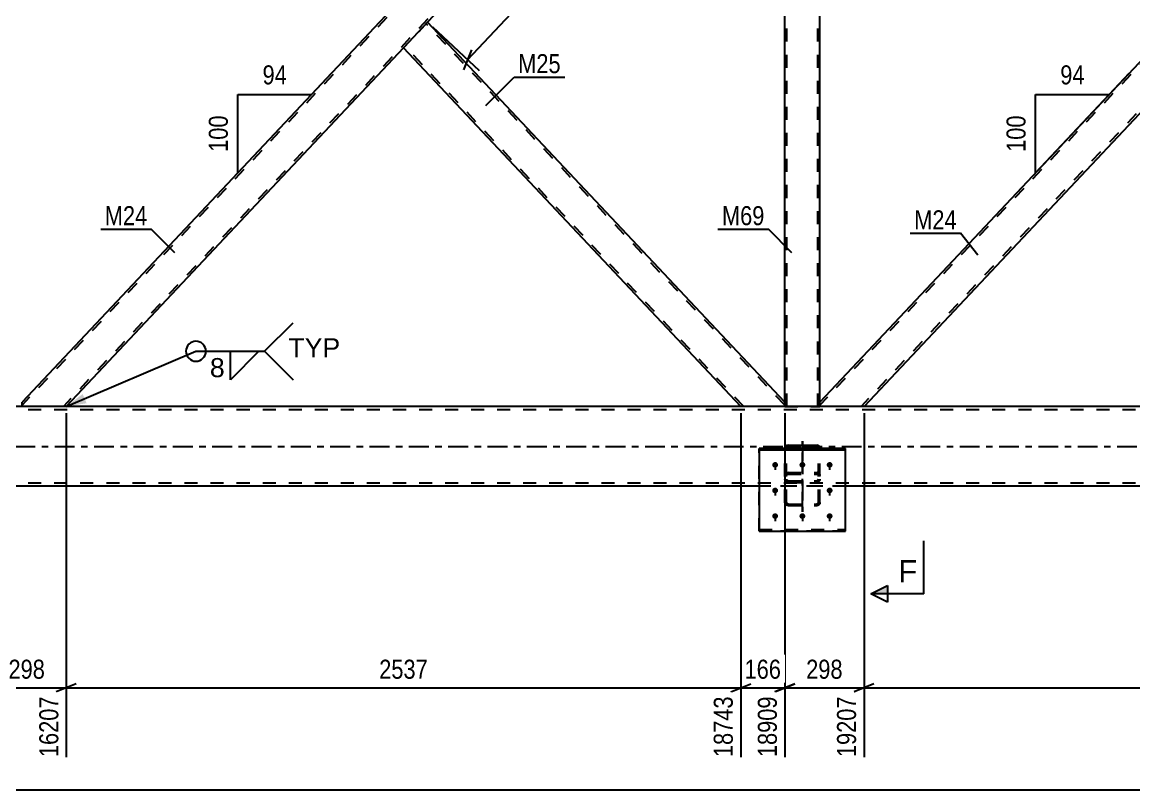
# Model space of a CAD drawing. Header units: millimetres. Extents: x -156 to 1033, y -616 to 225.
# Drawn here: x 543.5 to 710.8, y -179.3 to -63.8 of the extents above; entities that cross this region are included whole.
import ezdxf

# ---------------------------------------------------------------- set-up
doc = ezdxf.new("R2010")
doc.units = ezdxf.units.MM
doc.linetypes.add('DXK_LINE_DOT2', pattern=[3.9198, 1.9599, -1.9599])
doc.linetypes.add('DXK_LINE_DOT3', pattern=[5.9187, 2.979, -0.9799, 0.9799, -0.9799])
doc.styles.add('Arial', font='ARIAL.TTF', dxfattribs={"height": 0.2})
doc.styles.add('Arial Narrow', font='ARIALN.TTF', dxfattribs={"height": 0.2})

# ---------------------------------------------------------------- blocks, each defined once
blk = doc.blocks.new('Part-404205526-1772 - 1399')
at = {"color": 7, "linetype": 'DXK_LINE_DOT2'}
for p, q in [((654.4, -140.34), (654.4, -127.91)), ((667.4, -127.91), (654.4, -127.91)), ((654.4, -128.13), (667.4, -128.13)), ((667.4, -140.34), (667.4, -127.91)), ((654.4, -140.12), (667.4, -140.12)), ((667.4, -140.34), (654.4, -140.34))]:
    blk.add_line(p, q, dxfattribs=at)
blk = doc.blocks.new('Bolt-404205526-1405 - 1399')
at = {"color": 1, "linetype": 'DXK_LINE_DOT2'}
for p, q in [((656.8, -129.99), (656.8, -131.12)), ((660.9, -129.99), (660.9, -131.12)), ((665, -129.99), (665, -131.12)), ((656.8, -133.84), (656.8, -134.97)), ((665, -133.84), (665, -134.97)), ((656.8, -137.69), (656.8, -138.83)), ((660.9, -137.69), (660.9, -138.83)), ((665, -137.69), (665, -138.83))]:
    blk.add_line(p, q, dxfattribs=at)
blk = doc.blocks.new('Bolt-404205526-1410 - 1399')
at = {"linetype": 'Continuous'}
for points in [[(656.8, -129.97), (656.89, -129.98), (656.98, -130), (657.06, -130.05), (657.13, -130.11), (657.18, -130.18), (657.22, -130.25), (657.24, -130.34), (657.24, -130.43), (657.22, -130.51), (657.18, -130.59), (657.13, -130.66), (657.06, -130.72), (656.98, -130.76), (656.89, -130.79), (656.8, -130.8), (656.71, -130.79), (656.62, -130.76), (656.54, -130.72), (656.47, -130.66), (656.42, -130.59), (656.38, -130.51), (656.36, -130.43), (656.36, -130.34), (656.38, -130.25), (656.42, -130.18), (656.47, -130.11), (656.54, -130.05), (656.62, -130), (656.71, -129.98)], [(660.9, -129.97), (660.99, -129.98), (661.08, -130), (661.16, -130.05), (661.23, -130.11), (661.28, -130.18), (661.32, -130.25), (661.34, -130.34), (661.34, -130.43), (661.32, -130.51), (661.28, -130.59), (661.23, -130.66), (661.16, -130.72), (661.08, -130.76), (660.99, -130.79), (660.9, -130.8), (660.81, -130.79), (660.72, -130.76), (660.64, -130.72), (660.57, -130.66), (660.52, -130.59), (660.48, -130.51), (660.46, -130.43), (660.46, -130.34), (660.48, -130.25), (660.52, -130.18), (660.57, -130.11), (660.64, -130.05), (660.72, -130), (660.81, -129.98)], [(665, -129.97), (665.09, -129.98), (665.18, -130), (665.26, -130.05), (665.33, -130.11), (665.38, -130.18), (665.42, -130.25), (665.44, -130.34), (665.44, -130.43), (665.42, -130.51), (665.38, -130.59), (665.33, -130.66), (665.26, -130.72), (665.18, -130.76), (665.09, -130.79), (665, -130.8), (664.91, -130.79), (664.82, -130.76), (664.74, -130.72), (664.67, -130.66), (664.62, -130.59), (664.58, -130.51), (664.56, -130.43), (664.56, -130.34), (664.58, -130.25), (664.62, -130.18), (664.67, -130.11), (664.74, -130.05), (664.82, -130), (664.91, -129.98)], [(656.8, -133.82), (656.89, -133.83), (656.98, -133.86), (657.06, -133.9), (657.13, -133.96), (657.18, -134.03), (657.22, -134.11), (657.24, -134.19), (657.24, -134.28), (657.22, -134.36), (657.18, -134.44), (657.13, -134.51), (657.06, -134.57), (656.98, -134.61), (656.89, -134.64), (656.8, -134.65), (656.71, -134.64), (656.62, -134.61), (656.54, -134.57), (656.47, -134.51), (656.42, -134.44), (656.38, -134.36), (656.36, -134.28), (656.36, -134.19), (656.38, -134.11), (656.42, -134.03), (656.47, -133.96), (656.54, -133.9), (656.62, -133.86), (656.71, -133.83)], [(665, -133.82), (665.09, -133.83), (665.18, -133.86), (665.26, -133.9), (665.33, -133.96), (665.38, -134.03), (665.42, -134.11), (665.44, -134.19), (665.44, -134.28), (665.42, -134.36), (665.38, -134.44), (665.33, -134.51), (665.26, -134.57), (665.18, -134.61), (665.09, -134.64), (665, -134.65), (664.91, -134.64), (664.82, -134.61), (664.74, -134.57), (664.67, -134.51), (664.62, -134.44), (664.58, -134.36), (664.56, -134.28), (664.56, -134.19), (664.58, -134.11), (664.62, -134.03), (664.67, -133.96), (664.74, -133.9), (664.82, -133.86), (664.91, -133.83)], [(656.8, -137.67), (656.89, -137.68), (656.98, -137.71), (657.06, -137.75), (657.13, -137.81), (657.18, -137.88), (657.22, -137.96), (657.24, -138.04), (657.24, -138.13), (657.22, -138.22), (657.18, -138.29), (657.13, -138.36), (657.06, -138.42), (656.98, -138.47), (656.89, -138.49), (656.8, -138.5), (656.71, -138.49), (656.62, -138.47), (656.54, -138.42), (656.47, -138.36), (656.42, -138.29), (656.38, -138.22), (656.36, -138.13), (656.36, -138.04), (656.38, -137.96), (656.42, -137.88), (656.47, -137.81), (656.54, -137.75), (656.62, -137.71), (656.71, -137.68)], [(660.9, -137.67), (660.99, -137.68), (661.08, -137.71), (661.16, -137.75), (661.23, -137.81), (661.28, -137.88), (661.32, -137.96), (661.34, -138.04), (661.34, -138.13), (661.32, -138.22), (661.28, -138.29), (661.23, -138.36), (661.16, -138.42), (661.08, -138.47), (660.99, -138.49), (660.9, -138.5), (660.81, -138.49), (660.72, -138.47), (660.64, -138.42), (660.57, -138.36), (660.52, -138.29), (660.48, -138.22), (660.46, -138.13), (660.46, -138.04), (660.48, -137.96), (660.52, -137.88), (660.57, -137.81), (660.64, -137.75), (660.72, -137.71), (660.81, -137.68)], [(665, -137.67), (665.09, -137.68), (665.18, -137.71), (665.26, -137.75), (665.33, -137.81), (665.38, -137.88), (665.42, -137.96), (665.44, -138.04), (665.44, -138.13), (665.42, -138.22), (665.38, -138.29), (665.33, -138.36), (665.26, -138.42), (665.18, -138.47), (665.09, -138.49), (665, -138.5), (664.91, -138.49), (664.82, -138.47), (664.74, -138.42), (664.67, -138.36), (664.62, -138.29), (664.58, -138.22), (664.56, -138.13), (664.56, -138.04), (664.58, -137.96), (664.62, -137.88), (664.67, -137.81), (664.74, -137.75), (664.82, -137.71), (664.91, -137.68)]]:
    blk.add_hatch(color=1, dxfattribs=at).paths.add_polyline_path(points)
at = {"color": 1, "linetype": 'Continuous'}
for p, q in [((656.8, -129.99), (656.8, -131.12)), ((660.9, -129.99), (660.9, -131.12)), ((665, -129.99), (665, -131.12)), ((656.8, -133.84), (656.8, -134.97)), ((665, -133.84), (665, -134.97)), ((656.8, -137.69), (656.8, -138.83)), ((660.9, -137.69), (660.9, -138.83)), ((665, -137.69), (665, -138.83))]:
    blk.add_line(p, q, dxfattribs=at)
blk = doc.blocks.new('Part-404205526-1550 - 1399')
at = {"color": 2, "linetype": 'Continuous'}
for p, q in [((604.52, -63.8), (600.9, -67.65)), ((658.26, -120.94), (604.52, -63.8)), ((651.63, -121.6), (600.9, -67.65)), ((658.26, -121.6), (658.26, -120.94))]:
    blk.add_line(p, q, dxfattribs=at)
at = {"color": 7, "linetype": 'DXK_LINE_DOT2'}
for p, q in [((658.26, -121.41), (604.3, -64.03)), ((601.12, -67.42), (601.14, -67.4)), ((652.07, -121.6), (601.12, -67.42)), ((658.26, -121.6), (651.63, -121.6))]:
    blk.add_line(p, q, dxfattribs=at)
blk = doc.blocks.new('Part-404205526-1487 - 1399')
at = {"color": 7, "linetype": 'DXK_LINE_DOT2'}
for p, q in [((863.9, -121.6), (-56.46, -121.6)), ((863.9, -122.08), (-67.1, -122.08)), ((863.9, -133.12), (-67.1, -133.12)), ((863.9, -133.6), (48.72, -133.6)), ((667.4, -133.6), (654.4, -133.6))]:
    blk.add_line(p, q, dxfattribs=at)
at = {"color": 2, "linetype": 'Continuous'}
for p, q in [((859.1, -121.6), (58.5, -121.6)), ((654.4, -133.6), (487.4, -133.6)), ((859.1, -133.6), (667.4, -133.6))]:
    blk.add_line(p, q, dxfattribs=at)
at = {"color": 7, "linetype": 'DXK_LINE_DOT3'}
blk.add_line((-67.1, -127.6), (863.9, -127.6), dxfattribs=at)
blk = doc.blocks.new('Part-404205526-1655 - 1399')
at = {"color": 7, "linetype": 'DXK_LINE_DOT2'}
for p, q in [((652.07, -6), (543.54, -121.41)), ((658.26, -6.19), (549.73, -121.6)), ((658.26, -6), (651.63, -6)), ((658.26, -6.49), (658.26, -6)), ((600.9, -59.95), (597.28, -63.8)), ((604.52, -63.8), (600.9, -67.65)), ((550.17, -121.6), (543.54, -121.6))]:
    blk.add_line(p, q, dxfattribs=at)
at = {"color": 2, "linetype": 'Continuous'}
for p, q in [((651.63, -6), (600.9, -59.95)), ((658.26, -6.66), (604.52, -63.8)), ((658.26, -6.66), (658.26, -6.49)), ((597.28, -63.8), (543.54, -120.94)), ((600.9, -67.65), (550.17, -121.6)), ((543.54, -121.6), (543.54, -120.94))]:
    blk.add_line(p, q, dxfattribs=at)
blk = doc.blocks.new('Part-404205526-1577 - 1399')
at = {"color": 7, "linetype": 'DXK_LINE_DOT3'}
blk.add_line((660.9, -126.82), (660.9, -137.44), dxfattribs=at)
at = {"color": 7, "linetype": 'DXK_LINE_DOT2'}
for p, q in [((658.26, -127.94), (658.27, -127.91)), ((658.26, -136.05), (658.26, -127.94)), ((658.52, -127.84), (658.5, -127.94)), ((658.5, -136.05), (658.5, -127.94)), ((658.57, -127.76), (658.52, -127.84)), ((658.65, -127.71), (658.57, -127.76)), ((658.74, -127.69), (658.65, -127.71)), ((658.74, -127.69), (663.06, -127.69)), ((663.15, -127.71), (663.06, -127.69)), ((663.23, -127.76), (663.15, -127.71)), ((663.28, -127.84), (663.23, -127.76)), ((663.3, -127.94), (663.28, -127.84)), ((663.3, -136.05), (663.3, -127.94)), ((663.53, -127.91), (663.54, -127.94)), ((663.54, -136.05), (663.54, -127.94)), ((658.3, -131.81), (658.26, -131.99)), ((658.4, -131.67), (658.3, -131.81)), ((658.56, -131.57), (658.4, -131.67)), ((658.5, -131.99), (658.52, -131.9)), ((658.52, -131.9), (658.57, -131.83)), ((658.74, -131.54), (658.56, -131.57)), ((658.57, -131.83), (658.65, -131.78)), ((658.65, -131.78), (658.74, -131.76)), ((658.74, -131.54), (663.06, -131.54)), ((658.74, -131.76), (663.06, -131.76)), ((663.24, -131.57), (663.06, -131.54)), ((663.06, -131.76), (663.15, -131.78)), ((663.15, -131.78), (663.23, -131.83)), ((663.23, -131.83), (663.28, -131.9)), ((663.4, -131.67), (663.24, -131.57)), ((663.28, -131.9), (663.3, -131.99)), ((663.5, -131.81), (663.4, -131.67)), ((663.54, -131.99), (663.5, -131.81)), ((658.3, -132.73), (658.26, -132.54)), ((658.5, -132.54), (658.52, -132.64)), ((658.52, -132.64), (658.57, -132.72)), ((658.74, -133.05), (658.56, -133.01)), ((658.57, -132.72), (658.65, -132.77)), ((658.65, -132.77), (658.74, -132.79)), ((658.74, -132.79), (663.06, -132.79)), ((658.74, -133.05), (663.06, -133.05)), ((663.06, -132.79), (663.15, -132.77)), ((663.24, -133.01), (663.06, -133.05)), ((663.15, -132.77), (663.23, -132.72)), ((663.23, -132.72), (663.28, -132.64)), ((663.28, -132.64), (663.3, -132.54)), ((663.54, -132.54), (663.5, -132.73)), ((658.26, -136.05), (658.3, -136.22)), ((658.3, -136.22), (658.4, -136.36)), ((658.4, -136.36), (658.56, -136.46)), ((658.52, -136.13), (658.5, -136.05)), ((658.57, -136.21), (658.52, -136.13)), ((658.56, -136.46), (658.74, -136.5)), ((658.65, -136.25), (658.57, -136.21)), ((658.74, -136.27), (658.65, -136.25)), ((658.74, -136.27), (663.06, -136.27)), ((658.74, -136.5), (663.06, -136.5)), ((663.15, -136.25), (663.06, -136.27)), ((663.06, -136.5), (663.24, -136.46)), ((663.23, -136.21), (663.15, -136.25)), ((663.28, -136.13), (663.23, -136.21)), ((663.24, -136.46), (663.4, -136.36)), ((663.3, -136.05), (663.28, -136.13)), ((663.4, -136.36), (663.5, -136.22)), ((663.5, -136.22), (663.54, -136.05))]:
    blk.add_line(p, q, dxfattribs=at)
at = {"color": 2, "linetype": 'Continuous'}
for p, q in [((658.27, -127.91), (658.3, -127.75)), ((658.56, -127.47), (658.74, -127.43)), ((658.74, -127.43), (663.06, -127.43)), ((663.06, -127.43), (663.24, -127.47)), ((663.5, -127.75), (663.53, -127.91))]:
    blk.add_line(p, q, dxfattribs=at)
for centre, start, end in [((658.76, -127.92), 114.32, 159.2417), ((663.04, -127.92), 20.7583, 65.68)]:
    blk.add_arc(centre, 0.496, start, end, dxfattribs=at)
at = {"color": 7, "linetype": 'DXK_LINE_DOT2'}
for centre, start, end in [((658.76, -132.56), 200.7583, 245.68), ((663.04, -132.56), 294.32, 339.2417)]:
    blk.add_arc(centre, 0.496, start, end, dxfattribs=at)
blk = doc.blocks.new('Part-404205526-1600 - 1399')
at = {"color": 7, "linetype": 'DXK_LINE_DOT2'}
for p, q in [((663.54, -6), (658.26, -6)), ((658.26, -6.66), (658.26, -6)), ((658.58, -121.6), (658.58, -6)), ((663.22, -121.6), (663.22, -6)), ((663.54, -6.66), (663.54, -6)), ((658.26, -121.6), (658.26, -120.94)), ((658.26, -121.6), (663.54, -121.6)), ((663.54, -121.6), (663.54, -120.94))]:
    blk.add_line(p, q, dxfattribs=at)
at = {"color": 2, "linetype": 'Continuous'}
for p, q in [((658.26, -120.94), (658.26, -6.66)), ((663.54, -120.94), (663.54, -6.66))]:
    blk.add_line(p, q, dxfattribs=at)
blk = doc.blocks.new('Part-404205526-1645 - 1399')
at = {"color": 7, "linetype": 'DXK_LINE_DOT2'}
for p, q in [((772.07, -6), (663.54, -121.41)), ((778.26, -6.19), (669.73, -121.6)), ((778.26, -6), (771.63, -6)), ((720.9, -59.95), (717.28, -63.8)), ((724.52, -63.8), (720.9, -67.65)), ((670.17, -121.6), (663.54, -121.6))]:
    blk.add_line(p, q, dxfattribs=at)
at = {"color": 2, "linetype": 'Continuous'}
for p, q in [((771.63, -6), (720.9, -59.95)), ((778.26, -6.66), (724.52, -63.8)), ((778.26, -6.66), (778.26, -6)), ((717.28, -63.8), (663.54, -120.94)), ((720.9, -67.65), (670.17, -121.6)), ((663.54, -121.6), (663.54, -120.94))]:
    blk.add_line(p, q, dxfattribs=at)
blk = doc.blocks.new('Part-404205526-1696 - 1399')
at = {"color": 7, "linetype": 'DXK_LINE_DOT3'}
blk.add_line((660.9, -137.44), (660.9, -126.82), dxfattribs=at)
at = {"color": 7, "linetype": 'DXK_LINE_DOT2'}
for p, q in [((658.3, -127.75), (658.26, -127.94)), ((658.26, -136.05), (658.26, -127.94)), ((658.5, -127.94), (658.52, -127.84)), ((658.5, -136.05), (658.5, -127.94)), ((658.52, -127.84), (658.57, -127.76)), ((658.74, -127.43), (658.56, -127.47)), ((658.57, -127.76), (658.65, -127.71)), ((658.65, -127.71), (658.74, -127.69)), ((658.74, -127.43), (663.06, -127.43)), ((658.74, -127.69), (663.06, -127.69)), ((663.24, -127.47), (663.06, -127.43)), ((663.06, -127.69), (663.15, -127.71)), ((663.15, -127.71), (663.23, -127.76)), ((663.23, -127.76), (663.28, -127.84)), ((663.28, -127.84), (663.3, -127.94)), ((663.3, -136.05), (663.3, -127.94)), ((663.54, -127.94), (663.5, -127.75)), ((663.54, -136.05), (663.54, -127.94)), ((658.26, -131.99), (658.3, -131.81)), ((658.3, -131.81), (658.4, -131.67)), ((658.4, -131.67), (658.56, -131.57)), ((658.52, -131.9), (658.5, -131.99)), ((658.57, -131.83), (658.52, -131.9)), ((658.56, -131.57), (658.74, -131.54)), ((658.65, -131.78), (658.57, -131.83)), ((658.74, -131.76), (658.65, -131.78)), ((658.74, -131.54), (663.06, -131.54)), ((658.74, -131.76), (663.06, -131.76)), ((663.06, -131.54), (663.24, -131.57)), ((663.15, -131.78), (663.06, -131.76)), ((663.23, -131.83), (663.15, -131.78)), ((663.28, -131.9), (663.23, -131.83)), ((663.24, -131.57), (663.4, -131.67)), ((663.3, -131.99), (663.28, -131.9)), ((663.4, -131.67), (663.5, -131.81)), ((663.5, -131.81), (663.54, -131.99)), ((658.26, -132.54), (658.3, -132.73)), ((658.52, -132.64), (658.5, -132.54)), ((658.57, -132.72), (658.52, -132.64)), ((658.56, -133.01), (658.74, -133.05)), ((658.65, -132.77), (658.57, -132.72)), ((658.74, -132.79), (658.65, -132.77)), ((658.74, -132.79), (663.06, -132.79)), ((658.74, -133.05), (663.06, -133.05)), ((663.15, -132.77), (663.06, -132.79)), ((663.06, -133.05), (663.24, -133.01)), ((663.23, -132.72), (663.15, -132.77)), ((663.28, -132.64), (663.23, -132.72)), ((663.3, -132.54), (663.28, -132.64)), ((663.5, -132.73), (663.54, -132.54)), ((658.3, -136.22), (658.26, -136.05)), ((658.4, -136.36), (658.3, -136.22)), ((658.56, -136.46), (658.4, -136.36)), ((658.5, -136.05), (658.52, -136.13)), ((658.52, -136.13), (658.57, -136.21)), ((658.74, -136.5), (658.56, -136.46)), ((658.57, -136.21), (658.65, -136.25)), ((658.65, -136.25), (658.74, -136.27)), ((658.74, -136.27), (663.06, -136.27)), ((658.74, -136.5), (663.06, -136.5)), ((663.06, -136.27), (663.15, -136.25)), ((663.24, -136.46), (663.06, -136.5)), ((663.15, -136.25), (663.23, -136.21)), ((663.23, -136.21), (663.28, -136.13)), ((663.4, -136.36), (663.24, -136.46)), ((663.28, -136.13), (663.3, -136.05)), ((663.5, -136.22), (663.4, -136.36)), ((663.54, -136.05), (663.5, -136.22))]:
    blk.add_line(p, q, dxfattribs=at)
for centre, start, end in [((658.76, -127.92), 114.32, 159.2417), ((663.04, -127.92), 20.7583, 65.68), ((658.76, -132.56), 200.7583, 245.68), ((663.04, -132.56), 294.32, 339.2417)]:
    blk.add_arc(centre, 0.496, start, end, dxfattribs=at)
blk = doc.blocks.new('Part-404205526-1759 - 1399')
at = {"color": 2, "linetype": 'Continuous'}
for p, q in [((667.4, -127.91), (654.4, -127.91)), ((654.4, -127.91), (654.4, -140.34)), ((654.4, -128.13), (667.4, -128.13)), ((667.4, -140.34), (667.4, -127.91)), ((654.4, -140.34), (667.4, -140.34))]:
    blk.add_line(p, q, dxfattribs=at)
at = {"color": 7, "linetype": 'DXK_LINE_DOT2'}
blk.add_line((654.4, -140.12), (667.4, -140.12), dxfattribs=at)
blk = doc.blocks.new('AngleDimension-404205526-20830 - 1399')
at = {"color": 7, "linetype": 'Continuous'}
for p, q in [((710.01, -71.53), (707.07, -74.65)), ((695.97, -74.65), (707.07, -74.65)), ((695.97, -86.46), (707.07, -74.65)), ((695.97, -86.46), (695.97, -74.65))]:
    blk.add_line(p, q, dxfattribs=at)
at = {"color": 0}
for points in [[(703.95, -73.75), (703.95, -69.55), (699.09, -69.55), (699.09, -73.75)], [(695.07, -77.21), (690.87, -77.21), (690.87, -83.9), (695.07, -83.9)]]:
    blk.add_wipeout(points, dxfattribs=at)
at = {"color": 3, "style": 'Arial Narrow'}
blk.add_text('94', height=2.863, dxfattribs=at).set_placement((699.69, -73.15))
blk.add_text('100', height=2.863, rotation=90.0002, dxfattribs=at).set_placement((694.47, -83.3))
blk = doc.blocks.new('StraightDimension-404205526-22824 - 1399')
at = {"color": 7, "linetype": 'Continuous'}
blk.add_line((-81, -179.25), (920.9, -179.25), dxfattribs=at)
blk = doc.blocks.new('AngleDimension-404205526-20801 - 1399')
at = {"color": 7, "linetype": 'Continuous'}
for p, q in [((590.01, -71.53), (587.07, -74.65)), ((575.97, -74.65), (587.07, -74.65)), ((575.97, -86.46), (587.07, -74.65)), ((575.97, -86.46), (575.97, -74.65))]:
    blk.add_line(p, q, dxfattribs=at)
at = {"color": 0}
for points in [[(583.95, -73.75), (583.95, -69.55), (579.09, -69.55), (579.09, -73.75)], [(575.07, -77.21), (570.87, -77.21), (570.87, -83.9), (575.07, -83.9)]]:
    blk.add_wipeout(points, dxfattribs=at)
at = {"color": 3, "style": 'Arial Narrow'}
blk.add_text('94', height=2.863, dxfattribs=at).set_placement((579.69, -73.15))
blk.add_text('100', height=2.863, rotation=90.0002, dxfattribs=at).set_placement((574.47, -83.3))
blk = doc.blocks.new('StraightDimension-404205526-20057 - 1399')
at = {"color": 7, "linetype": 'Continuous'}
for p, q in [((658.26, -122.6), (658.26, -174.34)), ((670.17, -122.6), (670.17, -174.34)), ((656.76, -164.5), (659.76, -163.3)), ((671.67, -163.3), (668.67, -164.5)), ((658.26, -163.9), (670.17, -163.9))]:
    blk.add_line(p, q, dxfattribs=at)
at = {"color": 0}
blk.add_wipeout([(667.56, -163.15), (667.56, -158.95), (660.87, -158.95), (660.87, -163.15)], dxfattribs=at)
at = {"color": 0, "linetype": 'Continuous'}
blk.add_wipeout([(669.57, -164.6), (665.37, -164.6), (665.37, -174.94), (669.57, -174.94)], dxfattribs=at)
at = {"color": 3, "style": 'Arial Narrow'}
blk.add_text('298', height=2.863, dxfattribs=at).set_placement((661.47, -162.55))
at = {"color": 3, "linetype": 'Continuous', "style": 'Arial Narrow'}
blk.add_text('19207', height=2.863, rotation=90.0002, dxfattribs=at).set_placement((668.97, -174.34))
blk = doc.blocks.new('StraightDimension-404205526-3161 - 1399')
at = {"color": 7, "linetype": 'Continuous'}
for p, q in [((658.99, -7.35), (666, -13.94)), ((663.67, -13.8), (664.85, -10.8)), ((610.52, -69.44), (664.26, -12.3)), ((605.25, -64.49), (612.27, -71.08)), ((611.11, -67.94), (609.93, -70.94))]:
    blk.add_line(p, q, dxfattribs=at)
at = {"color": 0}
blk.add_wipeout([(639.76, -37.26), (636.7, -34.38), (630.87, -40.58), (633.93, -43.46)], dxfattribs=at)
at = {"color": 3, "style": 'Arial Narrow'}
blk.add_text('1961', height=2.863, rotation=46.7591, dxfattribs=at).set_placement((633.9, -42.61))
blk = doc.blocks.new('StraightDimension-404205526-20056 - 1399')
at = {"color": 7, "linetype": 'Continuous'}
for p, q in [((670.17, -122.6), (670.17, -174.34)), ((771.63, -122.6), (771.63, -174.34)), ((671.67, -163.3), (668.67, -164.5)), ((770.13, -164.5), (773.13, -163.3)), ((670.17, -163.9), (771.63, -163.9))]:
    blk.add_line(p, q, dxfattribs=at)
at = {"color": 0}
blk.add_wipeout([(725.16, -163.15), (725.16, -158.95), (716.64, -158.95), (716.64, -163.15)], dxfattribs=at)
at = {"color": 0, "linetype": 'Continuous'}
blk.add_wipeout([(771.03, -164.6), (766.83, -164.6), (766.83, -174.94), (771.03, -174.94)], dxfattribs=at)
at = {"color": 3, "style": 'Arial Narrow'}
blk.add_text('2537', height=2.863, dxfattribs=at).set_placement((717.24, -162.55))
at = {"color": 3, "linetype": 'Continuous', "style": 'Arial Narrow'}
blk.add_text('21743', height=2.863, rotation=90.0002, dxfattribs=at).set_placement((770.43, -174.34))
blk = doc.blocks.new('StraightDimension-404205526-20058 - 1399')
at = {"color": 7, "linetype": 'Continuous'}
for p, q in [((651.63, -122.6), (651.63, -174.34)), ((658.26, -122.6), (658.26, -174.34)), ((650.13, -164.5), (653.13, -163.3)), ((659.76, -163.3), (656.76, -164.5)), ((651.63, -163.9), (658.26, -163.9))]:
    blk.add_line(p, q, dxfattribs=at)
at = {"color": 0}
blk.add_wipeout([(658.29, -163.15), (658.29, -158.95), (651.6, -158.95), (651.6, -163.15)], dxfattribs=at)
at = {"color": 0, "linetype": 'Continuous'}
blk.add_wipeout([(657.66, -164.6), (653.46, -164.6), (653.46, -174.94), (657.66, -174.94)], dxfattribs=at)
at = {"color": 3, "style": 'Arial Narrow'}
blk.add_text('166', height=2.863, dxfattribs=at).set_placement((652.2, -162.55))
at = {"color": 3, "linetype": 'Continuous', "style": 'Arial Narrow'}
blk.add_text('18909', height=2.863, rotation=90.0002, dxfattribs=at).set_placement((657.06, -174.34))
blk = doc.blocks.new('StraightDimension-404205526-20059 - 1399')
at = {"color": 7, "linetype": 'Continuous'}
for p, q in [((550.17, -122.6), (550.17, -174.34)), ((651.63, -122.6), (651.63, -174.34)), ((551.67, -163.3), (548.67, -164.5)), ((650.13, -164.5), (653.13, -163.3)), ((550.17, -163.9), (651.63, -163.9))]:
    blk.add_line(p, q, dxfattribs=at)
at = {"color": 0}
blk.add_wipeout([(605.16, -163.15), (605.16, -158.95), (596.64, -158.95), (596.64, -163.15)], dxfattribs=at)
at = {"color": 0, "linetype": 'Continuous'}
blk.add_wipeout([(651.03, -164.6), (646.83, -164.6), (646.83, -174.94), (651.03, -174.94)], dxfattribs=at)
at = {"color": 3, "style": 'Arial Narrow'}
blk.add_text('2537', height=2.863, dxfattribs=at).set_placement((597.24, -162.55))
at = {"color": 3, "linetype": 'Continuous', "style": 'Arial Narrow'}
blk.add_text('18743', height=2.863, rotation=90.0002, dxfattribs=at).set_placement((650.43, -174.34))
blk = doc.blocks.new('StraightDimension-404205526-20060 - 1399')
at = {"color": 7, "linetype": 'Continuous'}
for p, q in [((538.26, -122.6), (538.26, -174.34)), ((550.17, -122.6), (550.17, -174.34)), ((536.76, -164.5), (539.76, -163.3)), ((551.67, -163.3), (548.67, -164.5)), ((538.26, -163.9), (550.17, -163.9))]:
    blk.add_line(p, q, dxfattribs=at)
at = {"color": 0}
blk.add_wipeout([(547.56, -163.15), (547.56, -158.95), (540.87, -158.95), (540.87, -163.15)], dxfattribs=at)
at = {"color": 0, "linetype": 'Continuous'}
blk.add_wipeout([(549.57, -164.6), (545.37, -164.6), (545.37, -174.94), (549.57, -174.94)], dxfattribs=at)
at = {"color": 3, "style": 'Arial Narrow'}
blk.add_text('298', height=2.863, dxfattribs=at).set_placement((541.47, -162.55))
at = {"color": 3, "linetype": 'Continuous', "style": 'Arial Narrow'}
blk.add_text('16207', height=2.863, rotation=90.0002, dxfattribs=at).set_placement((548.97, -174.34))
blk = doc.blocks.new('Mark-404205526-1546 - 1399')
at = {"color": 0}
blk.add_wipeout([(624.54, -71.46), (624.54, -68.46), (618.15, -68.46), (618.15, -71.46)], dxfattribs=at)
blk.add_wipeout([(624.54, -71.46), (624.54, -68.46), (618.15, -68.46), (618.15, -71.46)], dxfattribs=at)
at = {"color": 30, "linetype": 'Continuous'}
for p, q in [((613.3, -76.3), (617.55, -72.06)), ((617.55, -72.06), (625.14, -72.06))]:
    blk.add_line(p, q, dxfattribs=at)
at = {"color": 3, "style": 'Arial Narrow'}
blk.add_text('M25', height=2.863, dxfattribs=at).set_placement((618.15, -71.46))
blk = doc.blocks.new('Mark-404205526-1596 - 1399')
at = {"color": 0}
blk.add_wipeout([(655.19, -94.33), (655.19, -91.33), (648.8, -91.33), (648.8, -94.33)], dxfattribs=at)
blk.add_wipeout([(655.19, -94.33), (655.19, -91.33), (648.8, -91.33), (648.8, -94.33)], dxfattribs=at)
at = {"color": 30, "linetype": 'Continuous'}
for p in [(648.2, -94.93), (659.33, -98.47)]:
    blk.add_line(p, (655.79, -94.93), dxfattribs=at)
at = {"color": 3, "style": 'Arial Narrow'}
blk.add_text('M69', height=2.863, dxfattribs=at).set_placement((648.8, -94.33))
blk = doc.blocks.new('Mark-404205526-1641 - 1399')
at = {"color": 0}
blk.add_wipeout([(684.11, -94.95), (684.11, -91.95), (677.72, -91.95), (677.72, -94.95)], dxfattribs=at)
blk.add_wipeout([(684.11, -94.95), (684.11, -91.95), (677.72, -91.95), (677.72, -94.95)], dxfattribs=at)
at = {"color": 30, "linetype": 'Continuous'}
for p in [(677.12, -95.55), (687.29, -98.85)]:
    blk.add_line(p, (684.71, -95.55), dxfattribs=at)
at = {"color": 3, "style": 'Arial Narrow'}
blk.add_text('M24', height=2.863, dxfattribs=at).set_placement((677.72, -94.95))
blk = doc.blocks.new('Mark-404205526-1651 - 1399')
at = {"color": 0}
blk.add_wipeout([(562.36, -94.33), (562.36, -91.33), (555.96, -91.33), (555.96, -94.33)], dxfattribs=at)
blk.add_wipeout([(562.36, -94.33), (562.36, -91.33), (555.96, -91.33), (555.96, -94.33)], dxfattribs=at)
at = {"color": 30, "linetype": 'Continuous'}
for p in [(555.36, -94.93), (566.5, -98.47)]:
    blk.add_line(p, (562.96, -94.93), dxfattribs=at)
at = {"color": 3, "style": 'Arial Narrow'}
blk.add_text('M24', height=2.863, dxfattribs=at).set_placement((555.96, -94.33))
blk = doc.blocks.new('WeldMark-404205526-3356 - 1399')
at = {"linetype": 'Continuous'}
blk.add_hatch(color=30, dxfattribs=at).paths.add_polyline_path([(553.22, -121.11), (550.17, -121.6), (552.63, -119.73)])
at = {"color": 3, "linetype": 'Continuous'}
for q in [(584.28, -109.01), (584.28, -117.58)]:
    blk.add_line((579.99, -113.29), q, dxfattribs=at)
at = {"color": 30, "linetype": 'Continuous'}
blk.add_line((550.17, -121.6), (569.67, -113.29), dxfattribs=at)
at = {"color": 3, "linetype": 'Continuous'}
blk.add_arc((569.67, -113.29), 1.5, 90, 270, dxfattribs=at)
at = {"color": 0}
blk.add_wipeout([(574.19, -117.39), (574.19, -113.99), (571.57, -113.99), (571.57, -117.39)], dxfattribs=at)
at = {"color": 30, "linetype": 'Continuous'}
blk.add_line((569.67, -113.29), (579.99, -113.29), dxfattribs=at)
at = {"color": 3, "linetype": 'Continuous'}
for p, q in [((574.85, -113.29), (579.14, -113.29)), ((579.14, -113.29), (574.85, -117.58)), ((574.85, -117.58), (574.85, -113.29))]:
    blk.add_line(p, q, dxfattribs=at)
blk.add_arc((569.67, -113.29), 1.5, 270, 90, dxfattribs=at)
at = {"color": 3, "style": 'Arial'}
blk.add_text('8', height=2.87, dxfattribs=at).set_placement((571.77, -117.19))
at = {"color": 0, "linetype": 'Continuous'}
blk.add_wipeout([(591.37, -114.19), (591.37, -111.19), (583.59, -111.19), (583.59, -114.19)], dxfattribs=at)
blk.add_wipeout([(591.37, -114.19), (591.37, -111.19), (583.59, -111.19), (583.59, -114.19)], dxfattribs=at)
at = {"color": 3, "linetype": 'Continuous', "style": 'Arial'}
blk.add_text('TYP', height=2.865, dxfattribs=at).set_placement((583.59, -114.19))
blk = doc.blocks.new('SectionMark-404205526-30662 - 1399')
at = {"linetype": 'Continuous'}
for points in [[(673.68, 17.88), (673.68, 16.63), (671.18, 17.88)], [(673.68, -148.55), (673.68, -149.8), (671.18, -149.8)]]:
    blk.add_hatch(color=6, dxfattribs=at).paths.add_polyline_path(points)
at = {"color": 6, "linetype": 'Continuous'}
for p, q in [((671.18, 17.88), (673.68, 19.13)), ((673.68, 16.63), (673.68, 19.13)), ((679.18, 17.88), (671.18, 17.88)), ((671.18, 17.88), (673.68, 16.63)), ((679.18, 17.88), (679.18, 9.88)), ((679.18, -149.8), (679.18, -141.8)), ((671.18, -149.8), (673.68, -148.55)), ((673.68, -148.55), (673.68, -151.05)), ((679.18, -149.8), (671.18, -149.8)), ((673.68, -151.05), (671.18, -149.8))]:
    blk.add_line(p, q, dxfattribs=at)
at = {"color": 0, "linetype": 'Continuous'}
for points in [[(678.18, 12.63), (678.18, 16.13), (675.33, 16.13), (675.33, 12.63)], [(678.18, -148.05), (678.18, -144.55), (675.33, -144.55), (675.33, -148.05)]]:
    blk.add_wipeout(points, dxfattribs=at)
at = {"color": 3, "linetype": 'Continuous', "style": 'Arial'}
for p in [(675.33, 12.63), (675.33, -148.05)]:
    blk.add_text('F', height=3.34, dxfattribs=at).set_placement(p)

msp = doc.modelspace()

# ---------------------------------------------------------------- block references
for name in ['Part-404205526-1655 - 1399', 'Part-404205526-1600 - 1399', 'Part-404205526-1645 - 1399', 'Part-404205526-1550 - 1399', 'Part-404205526-1487 - 1399', 'Part-404205526-1577 - 1399', 'Part-404205526-1696 - 1399', 'Part-404205526-1772 - 1399', 'Part-404205526-1759 - 1399', 'Bolt-404205526-1410 - 1399', 'Bolt-404205526-1405 - 1399']:
    msp.add_blockref(name, (0, 0))

# ---------------------------------------------------------------- next in the draw order: block references
msp.add_blockref('AngleDimension-404205526-20830 - 1399', (0, 0))

# ---------------------------------------------------------------- next in the draw order: block references
msp.add_blockref('StraightDimension-404205526-22824 - 1399', (0, 0))

# ---------------------------------------------------------------- next in the draw order: block references
for name in ['StraightDimension-404205526-3161 - 1399', 'AngleDimension-404205526-20801 - 1399', 'Mark-404205526-1651 - 1399', 'Mark-404205526-1596 - 1399', 'Mark-404205526-1641 - 1399', 'WeldMark-404205526-3356 - 1399', 'StraightDimension-404205526-20057 - 1399']:
    msp.add_blockref(name, (0, 0))

# ---------------------------------------------------------------- next in the draw order: block references
for name in ['Mark-404205526-1546 - 1399', 'StraightDimension-404205526-20058 - 1399', 'StraightDimension-404205526-20056 - 1399']:
    msp.add_blockref(name, (0, 0))

# ---------------------------------------------------------------- next in the draw order: block references
for name in ['SectionMark-404205526-30662 - 1399', 'StraightDimension-404205526-20059 - 1399']:
    msp.add_blockref(name, (0, 0))

# ---------------------------------------------------------------- next in the draw order: block references
msp.add_blockref('StraightDimension-404205526-20060 - 1399', (0, 0))

doc.saveas('drawing.dxf')
